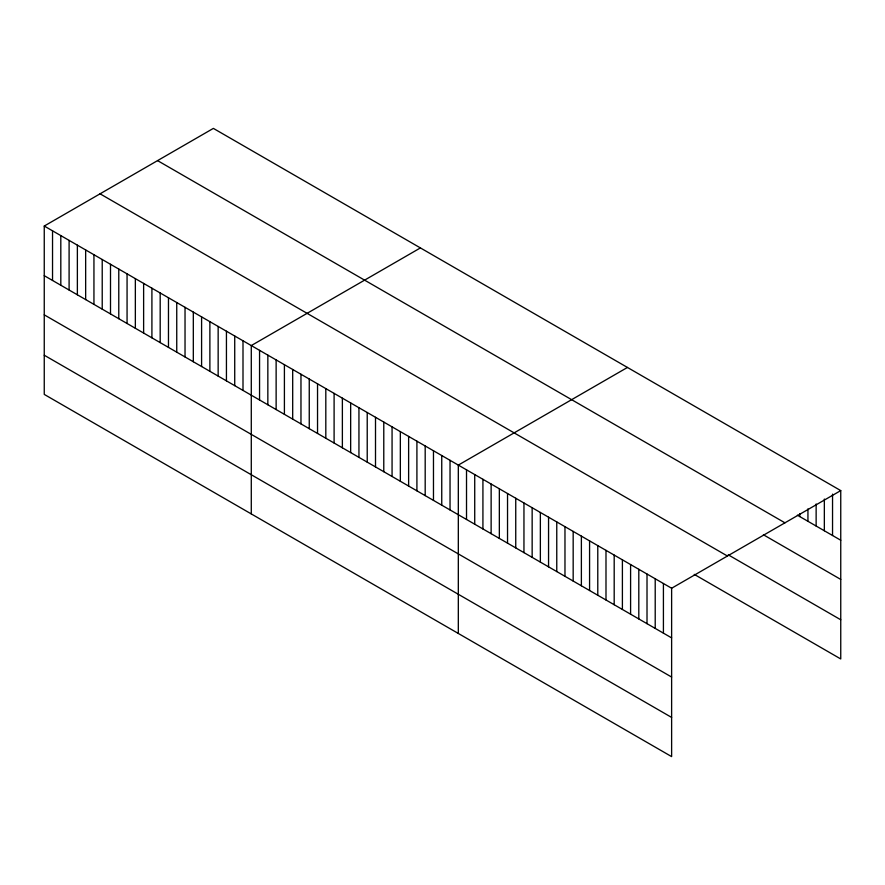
<?xml version="1.0" encoding="UTF-8"?>
<svg xmlns="http://www.w3.org/2000/svg" width="885" height="885" viewBox="0 0 885 885"><rect width="100%" height="100%" fill="white"/><g stroke="black" fill="none" stroke-linecap="round" stroke-linejoin="round"><path stroke-width="1.33" d="M44.25 226.04L671.626 588.248L671.626 756.609L44.25 394.4L44.25 226.04L213.373 128.391L840.75 490.6L840.75 658.96L694.249 574.376M420.408 247.922L251.285 345.57L251.285 513.919M627.443 367.452L458.319 465.101L458.319 633.45M671.626 588.248L840.75 490.6M797.385 515.203L840.75 540.237M157.563 160.616L784.94 522.825M763.401 534.761L840.75 579.421M728.233 554.818L840.75 619.777M100.06 193.815L727.437 556.023M44.25 275.677L671.626 637.886M44.25 314.85L671.626 677.058M44.25 355.217L671.626 717.425M832.542 494.14L832.542 535.502M824.344 499.051L824.344 530.768M816.136 503.974L816.136 526.033M807.939 508.886L807.939 521.287M799.73 513.798L799.73 516.552M663.418 583.514L663.418 633.151M655.21 578.779L655.21 628.405M647.012 574.044L647.012 623.671M638.804 569.309L638.804 618.936M630.596 564.564L630.596 614.201M622.398 559.829L622.398 609.466M614.19 555.094L614.19 604.732M605.993 550.359L605.993 599.986M597.784 545.625L597.784 595.251M589.576 540.89L589.576 590.516M581.379 536.144L581.379 585.781M573.17 531.409L573.17 581.047M564.973 526.675L564.973 576.312M556.765 521.94L556.765 571.566M548.556 517.205L548.556 566.831M540.359 512.47L540.359 562.097M532.15 507.724L532.15 557.362M523.953 502.99L523.953 552.627M515.745 498.255L515.745 547.892M507.536 493.52L507.536 543.147M499.339 488.785L499.339 538.412M491.131 484.051L491.131 533.677M482.922 479.305L482.922 528.942M474.725 474.57L474.725 524.208M466.517 469.835L466.517 519.473M450.034 460.322L450.034 509.948M441.748 455.532L441.748 505.169M433.473 450.753L433.473 500.39M425.187 445.974L425.187 495.611M416.912 441.195L416.912 490.821M408.627 436.416L408.627 486.042M400.341 431.637L400.341 481.263M392.066 426.847L392.066 476.484M383.78 422.068L383.78 471.705M375.505 417.289L375.505 466.915M367.22 412.51L367.22 462.136M358.945 407.731L358.945 457.357M350.659 402.94L350.659 452.578M342.373 398.161L342.373 447.799M334.099 393.382L334.099 443.009M325.813 388.603L325.813 438.23M317.538 383.824L317.538 433.451M309.252 379.034L309.252 428.672M300.966 374.255L300.966 423.893M292.692 369.476L292.692 419.114M284.406 364.697L284.406 414.324M276.131 359.918L276.131 409.545M267.845 355.128L267.845 404.766M259.559 350.349L259.559 399.987M242.999 340.791L242.999 390.418M234.724 336.012L234.724 385.639M226.438 331.222L226.438 380.86M218.152 326.443L218.152 376.081M209.878 321.664L209.878 371.302M201.592 316.885L201.592 366.512M193.317 312.106L193.317 361.733M185.031 307.316L185.031 356.954M176.746 302.537L176.746 352.175M168.471 297.758L168.471 347.396M160.185 292.979L160.185 342.606M151.91 288.2L151.91 337.827M143.624 283.41L143.624 333.048M135.35 278.631L135.35 328.269M127.064 273.852L127.064 323.49M118.778 269.073L118.778 318.7M110.503 264.294L110.503 313.921M102.218 259.504L102.218 309.142M93.943 254.725L93.943 304.363M85.657 249.946L85.657 299.584M77.371 245.167L77.371 294.793M69.096 240.388L69.096 290.014M60.811 235.598L60.811 285.235M52.536 230.819L52.536 280.457"/></g></svg>
